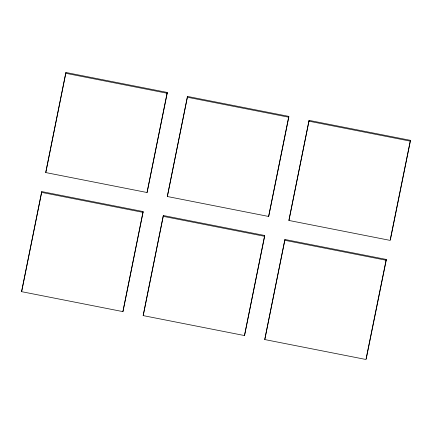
<?xml version="1.0" encoding="UTF-8"?>
<svg xmlns="http://www.w3.org/2000/svg" width="432" height="432" viewBox="0 0 432 432"><rect width="100%" height="100%" fill="white"/><g stroke="black" fill="none" stroke-linecap="round" stroke-linejoin="round"><path stroke-width="0.65" d="M21.6 291.665L41.769 191.592L143.089 211.545L143.041 212.371L122.92 311.618L21.6 291.665L41.769 191.592M45.749 172.562L65.918 72.49L167.238 92.443L167.189 93.269L147.064 192.521L45.749 172.562L65.918 72.49M122.92 311.618L143.089 211.545M147.064 192.521L167.238 92.443M143.181 315.608L163.35 215.536L264.67 235.489L264.622 236.315L244.501 335.561L143.181 315.608L163.35 215.536M167.33 196.511L187.499 96.439L288.819 116.392L288.77 117.212L268.65 216.464L167.33 196.511L187.499 96.439M244.501 335.561L264.67 235.489M268.65 216.464L288.819 116.392M264.762 339.557L284.936 239.479L386.251 259.438L386.203 260.258L366.082 359.51L264.762 339.557L284.936 239.479M288.911 220.455L309.08 120.382L410.4 140.335L410.351 141.156L390.231 240.408L288.911 220.455L309.08 120.382M366.125 358.684L386.251 259.438M390.274 239.587L410.4 140.335M65.875 73.316L167.189 93.269M187.456 97.259L288.77 117.212M309.037 121.203L410.351 141.156M41.726 192.413L143.041 212.371M163.307 216.362L264.622 236.315M284.888 240.305L386.203 260.258"/></g></svg>
